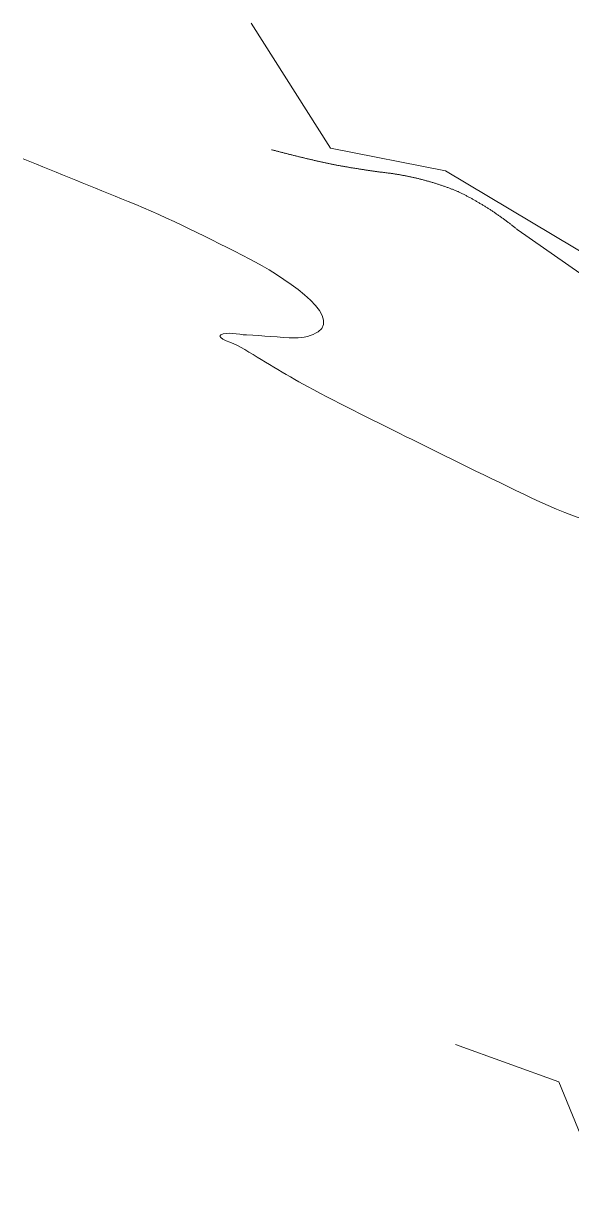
# Model space of a CAD drawing. Header units: millimetres. Extents: x 949 to 2135, y 1001 to 2286.
# Drawn here: x 981.6 to 1120.2, y 1518.2 to 1812.5 of the extents above; entities that cross this region are included whole.
import ezdxf

# ---------------------------------------------------------------- set-up
doc = ezdxf.new("R2010")
doc.units = ezdxf.units.MM
for name, color, linetype, lineweight in [('Nivel 12', 7, 'Continuous', 0), ('Nivel 24', 7, 'Continuous', 0), ('Nivel 26', 7, 'Continuous', 0)]:
    doc.layers.add(name, color=color, linetype=linetype, lineweight=lineweight)

msp = doc.modelspace()

# ---------------------------------------------------------------- linework, layer by layer
at = {"layer": 'Nivel 12', "color": 7, "linetype": 'Continuous', "lineweight": 0, "flags": 128}
for points in [[(1039.2, 1812.55), (1059.28, 1780.96), (1088.35, 1775.18), (1131.84, 1749.27), (1145.36, 1741.4), (1157.38, 1734.4)], [(1122.32, 1749.32), (1106.7, 1760.2), (1106.55, 1760.33), (1106.39, 1760.46), (1106.24, 1760.58), (1106.08, 1760.71), (1105.92, 1760.83), (1105.77, 1760.96), (1105.61, 1761.08), (1105.45, 1761.21), (1105.3, 1761.33), (1105.14, 1761.45), (1104.98, 1761.58), (1104.82, 1761.7), (1104.67, 1761.82), (1104.51, 1761.94), (1104.35, 1762.07), (1104.19, 1762.19), (1104.03, 1762.31), (1103.87, 1762.43), (1103.71, 1762.55), (1103.55, 1762.67), (1103.39, 1762.78), (1103.23, 1762.9), (1103.06, 1763.02), (1102.9, 1763.14), (1102.74, 1763.26), (1102.58, 1763.37), (1102.42, 1763.49), (1102.25, 1763.6), (1102.09, 1763.72), (1101.93, 1763.83), (1101.76, 1763.95), (1101.6, 1764.06), (1101.43, 1764.18), (1101.27, 1764.29), (1101.1, 1764.4), (1100.94, 1764.52), (1100.77, 1764.63), (1100.61, 1764.74), (1100.44, 1764.85), (1100.27, 1764.96), (1100.11, 1765.07), (1099.94, 1765.18), (1099.77, 1765.29), (1099.61, 1765.4), (1099.44, 1765.51), (1099.27, 1765.62), (1099.1, 1765.73), (1098.93, 1765.83), (1098.76, 1765.94), (1098.59, 1766.05), (1098.42, 1766.15), (1098.25, 1766.26), (1098.08, 1766.36), (1097.91, 1766.47), (1097.74, 1766.57), (1097.57, 1766.68), (1097.4, 1766.78), (1097.23, 1766.88), (1097.06, 1766.98), (1096.89, 1767.09), (1096.71, 1767.19), (1096.54, 1767.29), (1096.37, 1767.39), (1096.19, 1767.49), (1096.02, 1767.59), (1095.85, 1767.69), (1095.67, 1767.79), (1095.5, 1767.89), (1095.33, 1767.98), (1095.15, 1768.08), (1094.98, 1768.18), (1094.8, 1768.28), (1094.63, 1768.37), (1094.45, 1768.47), (1094.27, 1768.56), (1094.1, 1768.66), (1093.92, 1768.75), (1093.74, 1768.85), (1093.57, 1768.94), (1093.39, 1769.03), (1093.21, 1769.12), (1093.04, 1769.22), (1092.86, 1769.31), (1092.68, 1769.4), (1092.5, 1769.49), (1092.32, 1769.58), (1092.14, 1769.67), (1091.97, 1769.76), (1091.79, 1769.85), (1091.61, 1769.94), (1091.57, 1769.96), (1091.38, 1770.03), (1091.2, 1770.11), (1091.01, 1770.18), (1090.83, 1770.26), (1090.64, 1770.33), (1090.46, 1770.4), (1090.27, 1770.47), (1090.08, 1770.55), (1089.9, 1770.62), (1089.71, 1770.69), (1089.52, 1770.76), (1089.33, 1770.83), (1089.15, 1770.9), (1088.96, 1770.97), (1088.77, 1771.04), (1088.58, 1771.1), (1088.39, 1771.17), (1088.21, 1771.24), (1088.02, 1771.3), (1087.83, 1771.37), (1087.64, 1771.44), (1087.45, 1771.5), (1087.26, 1771.56), (1087.07, 1771.63), (1086.88, 1771.69), (1086.69, 1771.75), (1086.5, 1771.81), (1086.31, 1771.88), (1086.12, 1771.94), (1085.93, 1772), (1085.74, 1772.06), (1085.55, 1772.12), (1085.36, 1772.18), (1085.16, 1772.23), (1084.97, 1772.29), (1084.78, 1772.35), (1084.59, 1772.4), (1084.4, 1772.46), (1084.21, 1772.52), (1084.01, 1772.57), (1083.82, 1772.63), (1083.63, 1772.68), (1083.44, 1772.73), (1083.24, 1772.79), (1083.05, 1772.84), (1082.86, 1772.89), (1082.66, 1772.94), (1082.47, 1772.99), (1082.28, 1773.04), (1082.08, 1773.09), (1081.89, 1773.14), (1081.69, 1773.19), (1081.5, 1773.24), (1081.31, 1773.28), (1081.11, 1773.33), (1080.92, 1773.38), (1080.72, 1773.42), (1080.53, 1773.47), (1080.33, 1773.51), (1080.14, 1773.56), (1079.94, 1773.6), (1079.75, 1773.64), (1079.55, 1773.68), (1079.35, 1773.73), (1079.16, 1773.77), (1078.96, 1773.81), (1078.77, 1773.85), (1078.57, 1773.89), (1078.38, 1773.93), (1078.18, 1773.97), (1077.98, 1774), (1077.79, 1774.04), (1077.59, 1774.08), (1077.39, 1774.11), (1077.2, 1774.15), (1077, 1774.18), (1076.8, 1774.22), (1076.61, 1774.25), (1076.41, 1774.29), (1076.21, 1774.32), (1076.01, 1774.35), (1075.82, 1774.38), (1075.62, 1774.41), (1075.42, 1774.45), (1075.22, 1774.48), (1075.03, 1774.51), (1074.83, 1774.53), (1074.63, 1774.56), (1074.43, 1774.59), (1074.23, 1774.62), (1074.04, 1774.64), (1073.84, 1774.67), (1073.64, 1774.7), (1073.44, 1774.72), (1073.24, 1774.75), (1073.04, 1774.77), (1072.84, 1774.79), (1072.65, 1774.82), (1072.45, 1774.84), (1072.25, 1774.86), (1072.17, 1774.87), (1071.97, 1774.9), (1071.77, 1774.92), (1071.57, 1774.95), (1071.38, 1774.98), (1071.18, 1775), (1070.98, 1775.03), (1070.78, 1775.06), (1070.58, 1775.09), (1070.39, 1775.12), (1070.19, 1775.14), (1069.99, 1775.17), (1069.79, 1775.2), (1069.59, 1775.23), (1069.4, 1775.26), (1069.2, 1775.29), (1069, 1775.32), (1068.8, 1775.34), (1068.6, 1775.37), (1068.41, 1775.4), (1068.21, 1775.43), (1068.01, 1775.46), (1067.81, 1775.49), (1067.61, 1775.52), (1067.42, 1775.55), (1067.22, 1775.58), (1067.02, 1775.61), (1066.82, 1775.64), (1066.63, 1775.67), (1066.43, 1775.71), (1066.23, 1775.74), (1066.03, 1775.77), (1065.84, 1775.8), (1065.64, 1775.83), (1065.44, 1775.86), (1065.24, 1775.89), (1065.05, 1775.93), (1064.85, 1775.96), (1064.65, 1775.99), (1064.45, 1776.02), (1064.26, 1776.06), (1064.06, 1776.09), (1063.86, 1776.12), (1063.67, 1776.16), (1063.47, 1776.19), (1063.27, 1776.22), (1063.07, 1776.26), (1062.88, 1776.29), (1062.68, 1776.32), (1062.48, 1776.36), (1062.29, 1776.39), (1062.09, 1776.43), (1061.89, 1776.46), (1061.69, 1776.49), (1061.5, 1776.53), (1061.3, 1776.56), (1061.1, 1776.6), (1060.91, 1776.63), (1060.71, 1776.67), (1060.51, 1776.7), (1060.32, 1776.74), (1060.12, 1776.78), (1059.92, 1776.81), (1059.86, 1776.82), (1059.66, 1776.87), (1059.46, 1776.91), (1059.27, 1776.95), (1059.07, 1776.99), (1058.88, 1777.04), (1058.68, 1777.08), (1058.49, 1777.12), (1058.29, 1777.16), (1058.1, 1777.21), (1057.9, 1777.25), (1057.71, 1777.29), (1057.51, 1777.34), (1057.32, 1777.38), (1057.12, 1777.43), (1056.93, 1777.47), (1056.73, 1777.51), (1056.54, 1777.56), (1056.34, 1777.6), (1056.15, 1777.65), (1055.95, 1777.69), (1055.76, 1777.74), (1055.56, 1777.78), (1055.37, 1777.82), (1055.17, 1777.87), (1054.98, 1777.92), (1054.78, 1777.96), (1054.59, 1778.01), (1054.39, 1778.05), (1054.2, 1778.1), (1054, 1778.14), (1053.81, 1778.19), (1053.61, 1778.23), (1053.42, 1778.28), (1053.22, 1778.33), (1053.03, 1778.37), (1052.83, 1778.42), (1052.64, 1778.47), (1052.45, 1778.51), (1052.25, 1778.56), (1052.06, 1778.61), (1051.86, 1778.65), (1051.67, 1778.7), (1051.47, 1778.75), (1051.28, 1778.8), (1051.09, 1778.84), (1050.89, 1778.89), (1050.7, 1778.94), (1050.5, 1778.99), (1050.31, 1779.03), (1050.11, 1779.08), (1049.92, 1779.13), (1049.73, 1779.18), (1049.53, 1779.23), (1049.34, 1779.28), (1049.14, 1779.33), (1048.95, 1779.37), (1048.76, 1779.42), (1048.56, 1779.47), (1048.37, 1779.52), (1048.17, 1779.57), (1047.98, 1779.62), (1047.79, 1779.67), (1047.59, 1779.72), (1047.4, 1779.77), (1047.21, 1779.82), (1047.01, 1779.87), (1046.82, 1779.92), (1046.63, 1779.97), (1046.43, 1780.02), (1046.24, 1780.07), (1046.04, 1780.12), (1045.85, 1780.17), (1045.66, 1780.22), (1045.46, 1780.27), (1045.27, 1780.33), (1045.08, 1780.38), (1044.88, 1780.43), (1044.69, 1780.48), (1044.5, 1780.53), (1044.35, 1780.57)]]:
    msp.add_lwpolyline(points, dxfattribs=at)
at = {"layer": 'Nivel 24', "color": 3, "linetype": 'Continuous', "lineweight": 0, "flags": 128}
msp.add_lwpolyline([(1090.89, 1554.2), (1116.99, 1544.72), (1125.25, 1524.56), (1156.73, 1518.22)], dxfattribs=at)
at = {"layer": 'Nivel 26', "color": 4, "linetype": 'Continuous', "lineweight": 0}
msp.add_open_spline([(981.64, 1778.25), (990.47, 1774.67), (999.3, 1771.08), (1008.13, 1767.5), (1018.63, 1763.24), (1028.64, 1758.12), (1038.85, 1752.91), (1046.43, 1749.04), (1062.5, 1738.7), (1056.12, 1734.48), (1054.62, 1733.48), (1052.35, 1732.89), (1050.37, 1732.94), (1046.27, 1733.05), (1042.17, 1733.55), (1038.08, 1733.71), (1035.91, 1733.79), (1033.03, 1734.63), (1031.55, 1733.71), (1030.23, 1732.89), (1034.86, 1731.64), (1036.54, 1730.64), (1042.17, 1727.3), (1047.69, 1723.79), (1053.44, 1720.66), (1062.14, 1715.91), (1071.07, 1711.65), (1079.93, 1707.22), (1090.63, 1701.87), (1101.39, 1696.63), (1112.18, 1691.48), (1123.25, 1686.19), (1135.48, 1683.57), (1146.74, 1678.8), (1153.89, 1675.77), (1159.94, 1670.34), (1167.09, 1667.29), (1173.55, 1664.53), (1181.04, 1664.45), (1187.44, 1661.53), (1200.69, 1655.47), (1213.33, 1647.97), (1226.6, 1641.95), (1231.29, 1639.82), (1236.15, 1638.02), (1240.81, 1635.8), (1248.56, 1632.11), (1255.8, 1627.45), (1263.46, 1623.52), (1276.18, 1616.97), (1288.55, 1608.58), (1302.62, 1606.24), (1308, 1605.34), (1313.38, 1604.45), (1318.75, 1603.55)], degree=3, knots=[0, 0, 0, 0, 0.066605, 0.066605, 0.066605, 0.145823, 0.145823, 0.145823, 0.204674, 0.204674, 0.204674, 0.21856, 0.21856, 0.21856, 0.247238, 0.247238, 0.247238, 0.262444, 0.262444, 0.262444, 0.276097, 0.276097, 0.276097, 0.32181, 0.32181, 0.32181, 0.391013, 0.391013, 0.391013, 0.474619, 0.474619, 0.474619, 0.560361, 0.560361, 0.560361, 0.614834, 0.614834, 0.614834, 0.664102, 0.664102, 0.664102, 0.766105, 0.766105, 0.766105, 0.802162, 0.802162, 0.802162, 0.862197, 0.862197, 0.862197, 0.961915, 0.961915, 0.961915, 1, 1, 1, 1], dxfattribs=at)

doc.saveas('drawing.dxf')
